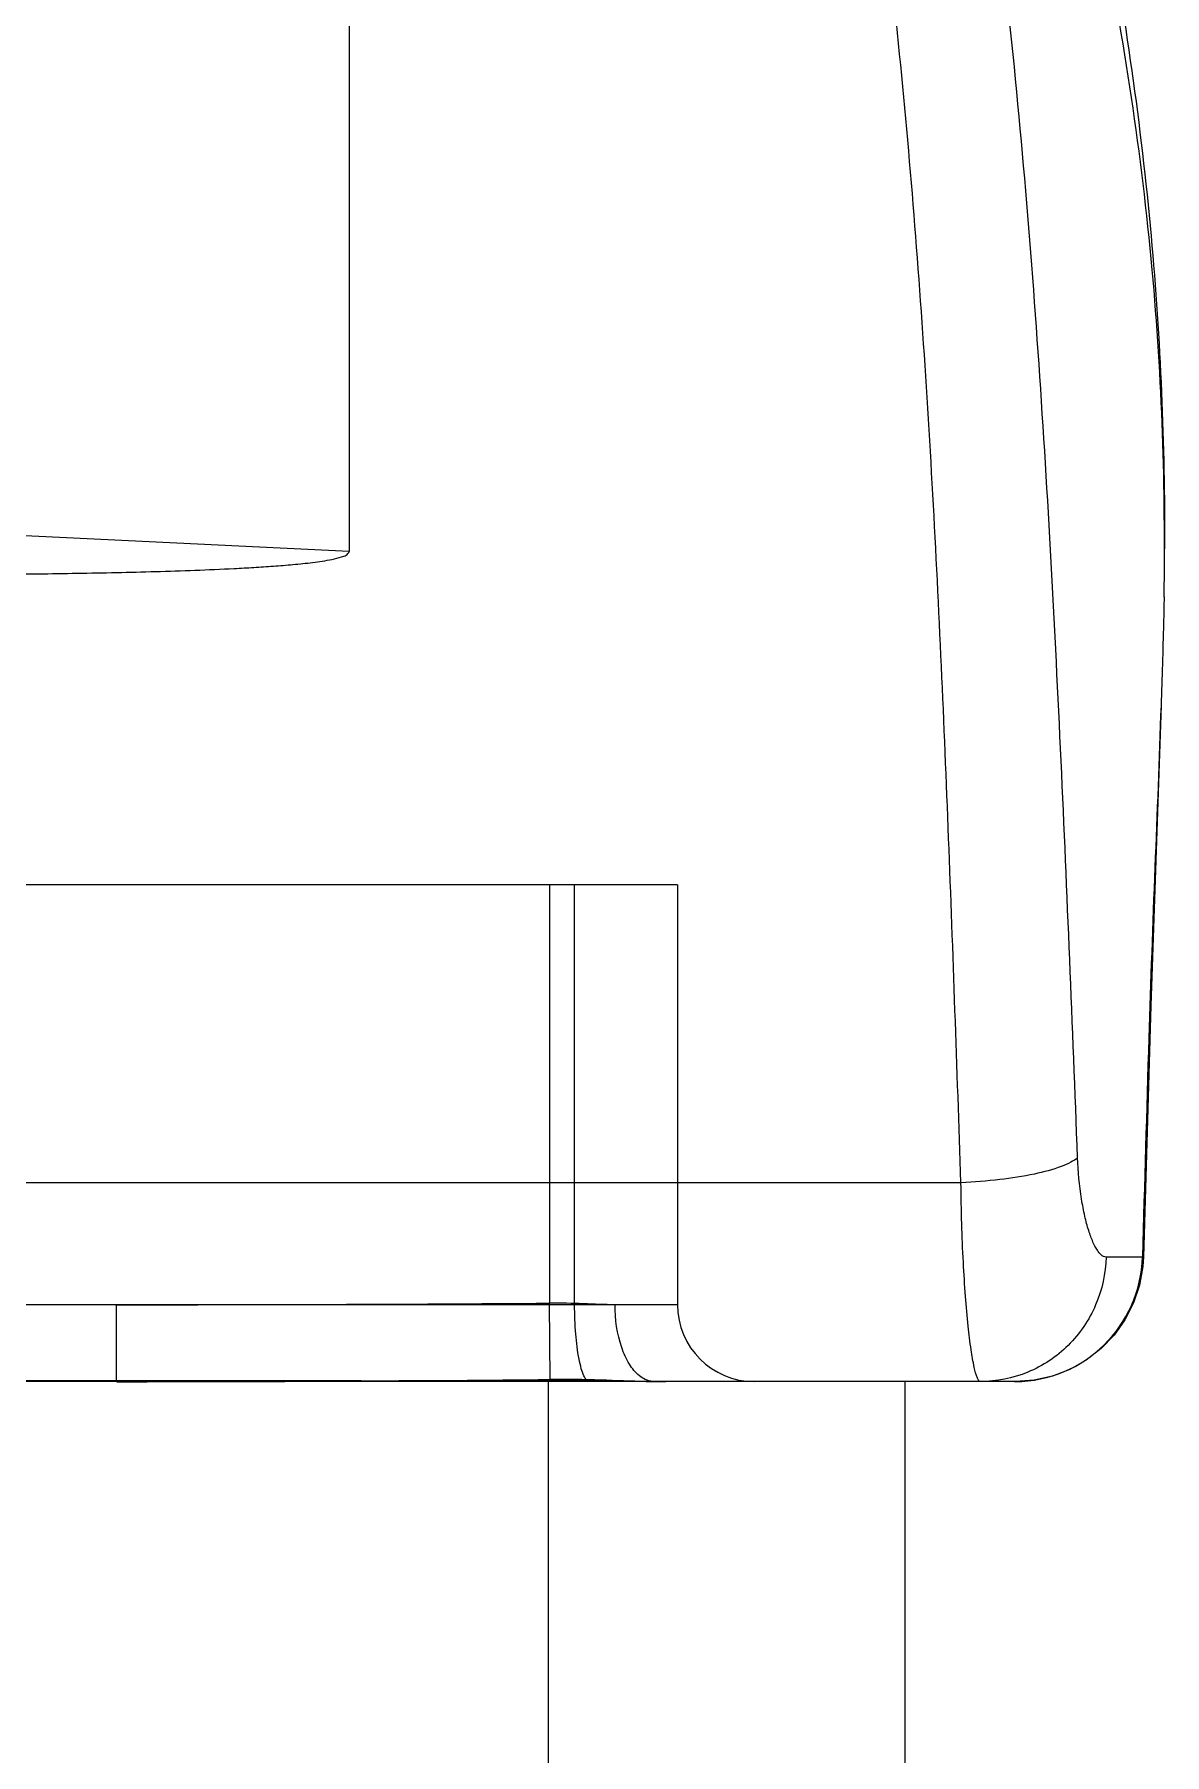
# Model space of a CAD drawing. Header units: millimetres. Extents: x 28656 to 29764, y -21384 to -20601.
# Drawn here: x 28900.93 to 28905.43, y -20747.46 to -20740.61 of the extents above; entities that cross this region are included whole.
import ezdxf

# ---------------------------------------------------------------- set-up
doc = ezdxf.new("R2010")
doc.units = ezdxf.units.MM
doc.header["$LTSCALE"] = 8
doc.layers.add('Cav-cor', color=30, linetype='Continuous')
doc.layers.add('dim', color=3, linetype='Continuous', lineweight=15)

# ---------------------------------------------------------------- blocks, each defined once
blk = doc.blocks.new('20160903.083130')
at = {"layer": 'Cav-cor', "color": 241}
for p, q in [((0.6346, 50.6476), (0.6346, 48.659)), ((0.6346, 48.659), (-0.1776, 48.6982)), ((0.9616, 48.3274), (-1.3712, 48.3274)), ((0.8341, 48.3274), (0.8341, 47.9107)), ((0.8591, 47.9092), (0.8591, 48.3274)), ((0.9616, 48.3274), (0.9616, 47.9092)), ((1.244, 48.0307), (-0.1391, 48.0307)), ((1.4257, 47.9567), (1.3886, 47.9567)), ((0.9616, 47.9092), (-1.7889, 47.9092)), ((0.4028, 47.8327), (0.4028, 47.9092)), ((0.8346, 47.8343), (0.8341, 47.9107)), ((1.2982, 47.8327), (-1.7445, 47.8327)), ((0.6465, 47.8333), (0, 47.8333)), ((0.4028, 47.8333), (0.1013, 47.8333)), ((0.6465, 47.8333), (0.4028, 47.8333)), ((0.7532, 47.8337), (0.5448, 47.8328)), ((0.8329, 47.8343), (0.7532, 47.8337)), ((0.8472, 47.8342), (0.7532, 47.8337)), ((0.8329, 45.4787), (0.8329, 47.8343)), ((0.8346, 47.8343), (0.8329, 47.8343)), ((0.9303, 47.8327), (0.9166, 47.8329)), ((0.9379, 47.8327), (0.9241, 47.8328)), ((0.9386, 47.8327), (0.9379, 47.8327)), ((1.1883, 45.4787), (1.1883, 47.8327))]:
    blk.add_line(p, q, dxfattribs=at)
for points in [[(1.4433, 48.5059), (1.433, 48.2071), (1.4257, 47.9567)], [(1.4257, 47.9567), (1.4251, 47.9472), (1.4218, 47.9287), (1.4159, 47.911), (1.4074, 47.8943), (1.3966, 47.879), (1.3837, 47.8655), (1.3689, 47.854), (1.3526, 47.8448), (1.3351, 47.8381), (1.3169, 47.834), (1.2982, 47.8327)], [(0.9169, 47.8329), (0.869, 47.834), (0.8472, 47.8342)]]:
    blk.add_lwpolyline(points, dxfattribs=at)
for centre, radius, start, end in [((-1.7208, 48.6716), 3.1677, 358.9536, 359.8217), ((48.5001, 46.7041), 47.0919, 178.21025, 178.47573), ((1.2973, 47.9602), 0.1275, 270.3928, 358.451), ((0.4038, 109.2896), 61.3804, 269.999108, 270.401669), ((1.0381, 47.9092), 0.0765, 180, 270), ((0.403, 91.1707), 43.3381, 269.99988, 270.322), ((0.4064, 90.5811), 42.7485, 270.32189, 270.57397), ((0.6446, 66.9404), 19.1071, 270.00579, 270.32574), ((0.9389, 48.3634), 0.5307, 269.0669, 269.8919), ((0.951, 50.8786), 3.0459, 269.6112, 269.9792), ((0.9551, 51.6569), 3.8243, 269.629, 269.7437), ((0.9502, 50.4987), 2.666, 269.7508, 269.9927), ((1.2973, 47.9599), 0.1272, 270, 270.4014)]:
    blk.add_arc(centre, radius, start, end, dxfattribs=at)
for points, knots in [([(1.3602, 48.0555), (1.3551, 48.1872), (1.3446, 48.4507), (1.3239, 48.8458), (1.296, 49.1746), (1.2628, 49.4365), (1.2199, 49.6972), (1.1568, 49.955), (1.0625, 50.2028), (0.9739, 50.3815), (0.8682, 50.5512), (0.708, 50.7648), (0.5707, 50.9113), (0.4746, 51.0041)], [0, 0, 0, 0, 0.124432, 0.248945, 0.373515, 0.435825, 0.498169, 0.622937, 0.685499, 0.748177, 0.810985, 0.873906, 1, 1, 1, 1]), ([(1.244, 48.0307), (1.2401, 48.145), (1.2322, 48.3735), (1.2174, 48.7161), (1.1942, 49.0583), (1.1574, 49.3993), (1.0984, 49.7372), (1.0167, 50.0121), (0.9238, 50.2213), (0.8118, 50.4215), (0.7088, 50.5602), (0.6346, 50.6476)], [0, 0, 0, 0, 0.124995, 0.249976, 0.37493, 0.499845, 0.624716, 0.749563, 0.812072, 0.874656, 1, 1, 1, 1]), ([(1.3872, 49.3012), (1.4076, 49.1927), (1.4382, 48.9802), (1.4472, 48.7657), (1.4469, 48.6618)], [0, 0, 0, 0, 0.515225, 1, 1, 1, 1]), ([(1.4464, 48.6138), (1.448, 48.7224), (1.4406, 48.9466), (1.4067, 49.1683), (1.3841, 49.2811)], [0, 0, 0, 0, 0.48576, 1, 1, 1, 1]), ([(0.0114, 48.6364), (0.0375, 48.6362), (0.0896, 48.636), (0.1679, 48.6359), (0.2461, 48.6361), (0.3113, 48.6367), (0.3635, 48.6374), (0.4026, 48.6382), (0.4417, 48.6391), (0.4808, 48.6404), (0.5134, 48.6418), (0.5395, 48.6432), (0.559, 48.6445), (0.5785, 48.6461), (0.5948, 48.6477), (0.6077, 48.6495), (0.6174, 48.6511), (0.6252, 48.6532), (0.6316, 48.655), (0.6339, 48.6576), (0.6346, 48.659)], [0, 0, 0, 0, 0.124969, 0.249944, 0.374924, 0.499913, 0.562412, 0.624914, 0.68742, 0.749931, 0.812449, 0.843712, 0.874978, 0.906248, 0.937522, 0.953163, 0.968808, 0.98444, 0.992274, 1, 1, 1, 1]), ([(1.4464, 48.6138), (1.4462, 48.6051), (1.4454, 48.5692), (1.4443, 48.5332), (1.4433, 48.5059)], [0, 0, 0, 0, 0.240279, 1, 1, 1, 1]), ([(1.4433, 48.5059), (1.4415, 48.4522), (1.437, 48.3419), (1.4329, 48.2315), (1.4311, 48.1748)], [0, 0, 0, 0, 0.486662, 1, 1, 1, 1]), ([(1.3602, 48.0555), (1.3582, 48.0538), (1.3529, 48.0505), (1.3387, 48.0445), (1.315, 48.0383), (1.2815, 48.0332), (1.2569, 48.0312), (1.244, 48.0307)], [0, 0, 0, 0, 0.067036, 0.1543, 0.38489, 0.675647, 1, 1, 1, 1]), ([(1.3886, 47.9567), (1.385, 47.9567), (1.3796, 47.963), (1.375, 47.9723), (1.3708, 47.9838), (1.3671, 47.9981), (1.3625, 48.0222), (1.3608, 48.0418), (1.3602, 48.0555)], [0, 0, 0, 0, 0.103547, 0.191377, 0.305648, 0.445975, 0.610782, 1, 1, 1, 1]), ([(1.2634, 47.8327), (1.2628, 47.8327), (1.2614, 47.8339), (1.2592, 47.8386), (1.2566, 47.849), (1.2537, 47.8663), (1.2509, 47.8898), (1.2483, 47.9189), (1.2462, 47.9529), (1.2446, 47.9907), (1.2441, 48.017), (1.244, 48.0307)], [0, 0, 0, 0, 0.008668, 0.024072, 0.079391, 0.167623, 0.286836, 0.433979, 0.605126, 0.795579, 1, 1, 1, 1]), ([(1.3886, 47.9567), (1.3882, 47.9404), (1.3811, 47.9078), (1.3531, 47.8666), (1.3119, 47.8391), (1.2794, 47.8327), (1.2634, 47.8327)], [0, 0, 0, 0, 0.252011, 0.502821, 0.751987, 1, 1, 1, 1]), ([(0.8994, 47.9092), (0.8889, 47.9092), (0.8672, 47.9104), (0.8454, 47.9108), (0.8341, 47.9107)], [0, 0, 0, 0, 0.481424, 1, 1, 1, 1]), ([(0.8741, 47.8327), (0.873, 47.8327), (0.8704, 47.8344), (0.8679, 47.8391), (0.8654, 47.8462), (0.8623, 47.86), (0.8598, 47.8813), (0.8591, 47.8994), (0.8591, 47.9092)], [0, 0, 0, 0, 0.04085, 0.105566, 0.199659, 0.321705, 0.634216, 1, 1, 1, 1]), ([(0.9236, 47.8385), (0.9197, 47.8417), (0.9125, 47.8506), (0.9022, 47.874), (0.8994, 47.8948), (0.8994, 47.9092)], [0, 0, 0, 0, 0.198443, 0.437935, 1, 1, 1, 1]), ([(0.9303, 47.8327), (0.9153, 47.833), (0.8834, 47.8345), (0.8515, 47.835), (0.8346, 47.8348)], [0, 0, 0, 0, 0.471358, 1, 1, 1, 1]), ([(0.9169, 47.8329), (0.9033, 47.8332), (0.8759, 47.8342), (0.8485, 47.8344), (0.8346, 47.8343)], [0, 0, 0, 0, 0.495274, 1, 1, 1, 1]), ([(0.9312, 47.834), (0.9306, 47.8343), (0.9278, 47.8354), (0.9253, 47.8371), (0.9236, 47.8385)], [0, 0, 0, 0, 0.239031, 1, 1, 1, 1])]:
    blk.add_open_spline(points, degree=3, knots=knots, dxfattribs=at)
blk.add_open_spline([(0.9386, 47.8327), (0.9361, 47.8327), (0.9336, 47.8332), (0.9312, 47.834)], degree=3, dxfattribs=at)

msp = doc.modelspace()

# ---------------------------------------------------------------- block references
at = {"layer": 'dim', "xscale": 4, "yscale": 4, "zscale": 4}
msp.add_blockref('20160903.083130', (28899.6425, -20937.3073), dxfattribs=at)

doc.saveas('drawing.dxf')
